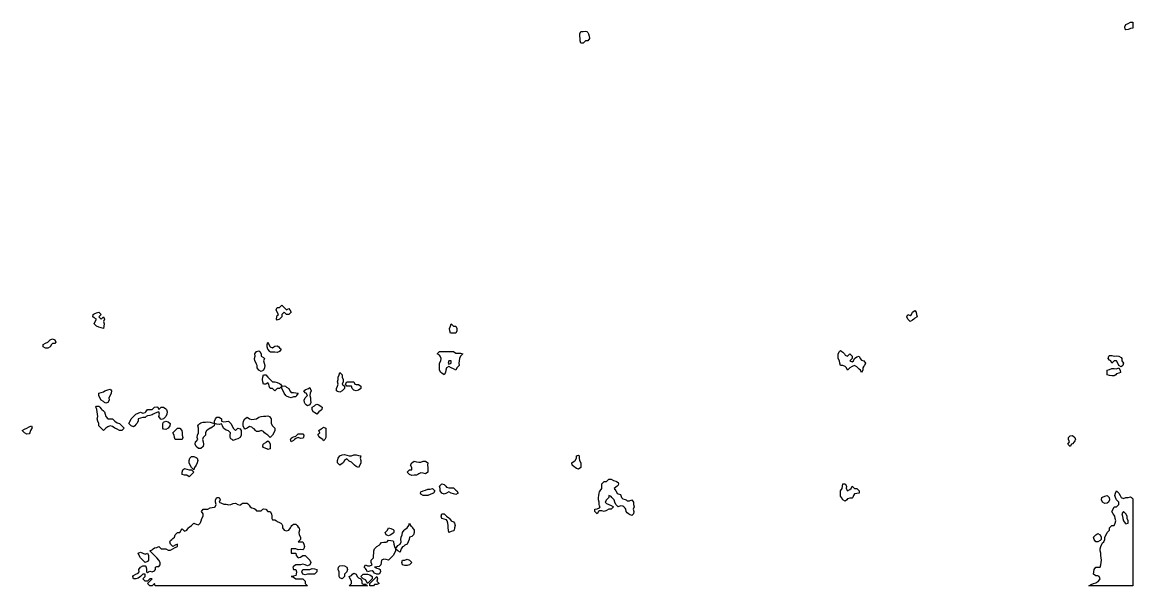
# Model space of a CAD drawing. Header units: metres. Extents: x 0 to 254, y 0 to 254.
# Drawn here: x 10.2 to 254, y 0 to 123.7 of the extents above; entities that cross this region are included whole.
import ezdxf

# ---------------------------------------------------------------- set-up
doc = ezdxf.new("R2010")
doc.units = ezdxf.units.M
doc.layers.add('relief', color=7, linetype='Continuous')

msp = doc.modelspace()

# ---------------------------------------------------------------- linework, layer by layer
at = {"layer": 'relief'}
for points in [[(254, 122.67), (254, 122.42), (253.49, 122.33), (253.24, 122.16), (252.98, 122.06), (252.47, 122.04), (252.3, 122.16), (252.22, 122.67), (252.47, 123.18), (252.98, 123.44), (253.49, 123.69), (254, 123.69), (254, 123.18), (254, 122.67)], [(134.13, 121.66), (134.38, 121.4), (134.51, 121.15), (134.64, 120.64), (134.72, 120.13), (134.38, 119.62), (133.87, 119.62), (133.36, 119.11), (132.85, 119.11), (132.68, 119.62), (132.68, 120.13), (132.6, 120.64), (132.6, 121.15), (132.85, 121.66), (133.36, 121.66), (133.87, 121.74), (134.13, 121.66)], [(66.68, 61.08), (67.19, 61.59), (67.7, 61.08), (68.21, 60.57), (68.72, 60.83), (68.97, 60.57), (69.23, 60.06), (68.72, 59.56), (68.21, 59.56), (67.7, 60.06), (67.19, 59.56), (67.19, 59.05), (66.68, 58.54), (66.17, 58.28), (66, 58.54), (66.07, 59.05), (66.17, 59.3), (66.43, 59.56), (66.17, 60.06), (65.92, 60.57), (66.17, 61.08), (66.68, 61.08)], [(26.47, 59.89), (26.98, 60.06), (27.49, 59.56), (26.98, 59.05), (27.49, 58.54), (28, 59.05), (28.25, 58.54), (28, 58.03), (28.17, 57.52), (28.1, 57.01), (28, 56.5), (27.49, 56.63), (26.98, 56.76), (26.47, 57.01), (25.96, 57.52), (26.21, 58.03), (26.47, 58.54), (25.96, 58.79), (25.71, 59.05), (25.79, 59.56), (25.96, 59.68), (26.47, 59.89)], [(206.49, 59.56), (206.66, 59.05), (206.15, 58.71), (205.9, 58.54), (205.64, 58.28), (205.13, 58.03), (204.63, 58.54), (204.37, 59.05), (204.63, 59.56), (205.13, 59.3), (205.39, 59.56), (205.64, 60.06), (206.15, 60.4), (206.41, 60.06), (206.49, 59.56)], [(105.62, 55.99), (105.37, 55.48), (104.86, 55.41), (104.35, 55.41), (104.18, 55.48), (104.09, 55.99), (104.01, 56.5), (104.18, 57.01), (104.35, 57.52), (104.86, 57.01), (105.37, 57.01), (105.62, 56.5), (105.62, 55.99)], [(17.31, 53.19), (16.8, 53.19), (16.63, 52.94), (16.29, 52.43), (15.78, 52.17), (15.27, 52.17), (14.76, 52.43), (14.76, 52.94), (15.27, 53.28), (15.78, 53.45), (16.29, 53.96), (16.8, 54.21), (17.31, 53.96), (17.56, 53.45), (17.31, 53.19)], [(61.25, 50.9), (61.59, 51.41), (62.1, 51.58), (62.35, 51.41), (62.61, 50.9), (62.61, 50.39), (63.12, 50.14), (63.37, 49.88), (63.12, 49.37), (63.29, 48.87), (63.46, 48.36), (63.37, 47.85), (63.12, 47.34), (62.61, 47), (62.1, 47.34), (61.76, 47.85), (61.76, 48.36), (61.59, 48.61), (61.51, 48.87), (61.25, 49.37), (61.21, 49.88), (61.34, 50.39), (61.25, 50.9)], [(65.41, 52.43), (65.66, 52.56), (66.17, 52.68), (66.55, 52.43), (66.68, 52.26), (67.02, 51.92), (66.68, 51.41), (66.17, 51.21), (65.66, 51.24), (65.15, 51.24), (64.65, 51.24), (64.52, 51.41), (64.14, 51.92), (63.97, 52.43), (63.97, 52.94), (64.14, 53.45), (64.31, 52.94), (64.65, 52.43), (65.15, 52.26), (65.41, 52.43)], [(101.8, 50.65), (101.29, 50.9), (101.8, 51.41), (102.31, 51.41), (102.82, 51.41), (103.33, 51.41), (103.84, 51.41), (104.35, 51.41), (104.86, 51.41), (105.37, 51.07), (105.88, 51.07), (106.38, 51.07), (106.89, 50.9), (106.38, 50.39), (106.22, 49.88), (106.13, 49.37), (106.05, 48.87), (106.13, 48.36), (105.88, 48.1), (105.62, 47.85), (105.37, 47.34), (104.86, 47.59), (104.35, 47.85), (103.84, 48.1), (103.33, 47.85), (103.16, 47.34), (103.08, 46.83), (102.82, 46.32), (102.31, 46.66), (102.06, 46.83), (101.8, 47.34), (101.8, 47.85), (101.8, 48.36), (101.8, 48.87), (102.06, 49.37), (102.19, 49.88), (101.97, 50.39), (101.8, 50.65)], [(191.14, 47.85), (190.88, 48.1), (190.37, 48.36), (189.86, 48.36), (189.69, 48.87), (189.61, 49.37), (189.35, 49.88), (189.35, 50.39), (189.35, 50.9), (189.61, 51.41), (189.86, 51.67), (190.12, 51.41), (190.37, 51.24), (190.71, 50.9), (190.88, 50.65), (191.39, 50.39), (191.9, 50.9), (192.41, 50.39), (192.41, 49.88), (191.9, 49.37), (192.41, 49.12), (192.66, 49.37), (192.92, 49.88), (193.43, 50.22), (193.94, 50.39), (194.14, 49.88), (194.44, 49.5), (194.95, 49.37), (195.29, 48.87), (195.08, 48.36), (194.95, 48.19), (194.75, 47.85), (194.7, 47.34), (194.44, 46.83), (194.19, 47.34), (193.94, 47.51), (193.6, 47.85), (193.43, 48.02), (192.92, 48.36), (192.41, 48.1), (191.9, 47.85), (191.39, 47.34), (191.14, 47.85)], [(103.67, 48.87), (103.84, 48.61), (104.35, 48.87), (104.35, 49.37), (103.84, 49.37), (103.67, 48.87)], [(248.71, 50.39), (248.91, 50.51), (249.42, 50.54), (249.93, 50.39), (250.44, 50.49), (250.95, 50.39), (251.45, 50.14), (251.56, 49.88), (251.58, 49.37), (251.96, 48.87), (251.79, 48.36), (251.45, 48.02), (250.95, 48.36), (250.69, 48.87), (250.44, 49.37), (249.93, 49.37), (249.42, 48.87), (249.16, 49.37), (248.91, 49.54), (248.57, 49.88), (248.71, 50.39)], [(79.92, 46.83), (80.42, 46.32), (80.42, 45.81), (80.68, 45.3), (80.68, 44.79), (80.42, 44.28), (80.93, 43.78), (80.93, 43.27), (80.42, 42.76), (79.92, 42.5), (79.41, 42.63), (79.15, 42.76), (79.15, 43.27), (79.41, 43.78), (79.58, 44.28), (79.41, 44.79), (79.53, 45.3), (79.53, 45.81), (79.79, 46.32), (79.92, 46.83)], [(250.95, 47.85), (251.2, 47.34), (251.29, 46.83), (250.95, 46.66), (250.44, 46.49), (250.27, 46.32), (249.93, 46.07), (249.42, 46.07), (248.91, 46.15), (248.4, 46.32), (248.4, 46.83), (248.4, 47.34), (248.91, 47.47), (249.42, 47.72), (249.93, 47.72), (250.44, 47.59), (250.95, 47.85)], [(62.95, 45.3), (62.99, 45.81), (63.12, 46.32), (63.63, 46.32), (64.14, 45.81), (64.65, 45.3), (65.15, 44.79), (65.66, 44.79), (66.17, 44.62), (66.68, 44.41), (66.85, 44.28), (67.19, 43.78), (66.68, 43.27), (66.17, 43.27), (65.66, 42.76), (65.15, 43.27), (64.65, 43.27), (64.39, 43.78), (64.31, 44.28), (64.14, 44.54), (63.63, 44.28), (63.12, 44.28), (62.99, 44.79), (62.95, 45.3)], [(82.97, 44.79), (83.22, 44.28), (83.48, 44.16), (83.99, 44.16), (84.5, 43.78), (84.5, 43.27), (83.99, 42.93), (83.48, 42.76), (82.97, 42.93), (82.63, 43.27), (82.46, 43.78), (81.95, 43.78), (81.44, 43.78), (81.19, 44.28), (81.44, 44.79), (81.95, 44.79), (82.46, 44.79), (82.97, 44.79)], [(28.34, 42.76), (28.51, 42.88), (29.01, 43.01), (29.52, 43.14), (29.78, 42.76), (29.73, 42.25), (29.52, 41.74), (29.18, 41.23), (29.27, 40.72), (29.01, 40.21), (28.51, 40.09), (28.25, 40.21), (28, 40.47), (27.49, 40.72), (27.23, 41.23), (26.98, 41.74), (26.98, 42.25), (27.49, 42.42), (28, 42.55), (28.34, 42.76)], [(68.72, 43.27), (68.92, 42.76), (69.23, 42.45), (69.74, 42.42), (70.24, 42.35), (70.75, 42.25), (70.41, 41.74), (70.24, 41.48), (69.74, 41.48), (69.23, 41.23), (68.72, 41.4), (68.21, 41.61), (68.04, 41.74), (67.7, 42.25), (67.5, 42.76), (67.19, 43.27), (67.19, 43.78), (67.7, 43.88), (67.95, 43.78), (68.21, 43.61), (68.72, 43.27)], [(72.28, 42.38), (72.03, 42.76), (72.28, 43.01), (72.79, 43.19), (73.04, 43.27), (73.3, 43.52), (73.4, 43.27), (73.6, 42.76), (73.43, 42.25), (73.3, 41.74), (73.47, 41.23), (73.5, 40.72), (73.55, 40.21), (73.3, 39.7), (72.79, 39.53), (72.54, 39.7), (72.28, 39.96), (72.15, 40.21), (72.11, 40.72), (72.28, 41.23), (72.79, 41.74), (72.54, 42.25), (72.28, 42.38)], [(26.54, 38.69), (26.47, 38.94), (26.38, 39.19), (26.47, 39.45), (26.98, 39.45), (27.23, 39.19), (27.49, 38.86), (27.66, 38.69), (28, 38.43), (28.25, 38.18), (28.4, 37.67), (28.51, 37.16), (29.01, 36.65), (29.52, 36.65), (30.03, 36.65), (30.54, 36.14), (31.05, 35.8), (31.56, 35.63), (32.07, 35.12), (32.58, 34.61), (32.07, 34.1), (31.56, 34.1), (31.05, 34.36), (30.54, 34.61), (30.03, 34.95), (29.52, 35.12), (29.01, 34.87), (28.51, 34.61), (28, 34.1), (27.49, 34.61), (26.98, 35.12), (26.98, 35.63), (26.77, 36.14), (26.67, 36.65), (26.77, 37.16), (26.72, 37.67), (26.64, 38.18), (26.54, 38.69)], [(37.16, 36.9), (36.65, 36.9), (36.14, 36.82), (35.63, 36.65), (35.63, 36.14), (35.38, 35.63), (35.12, 35.38), (34.87, 35.12), (34.61, 34.87), (34.1, 35.12), (33.6, 35.63), (33.85, 36.14), (34.1, 36.65), (34.61, 37.16), (35.12, 37.67), (35.63, 37.92), (36.14, 38.07), (36.65, 37.92), (37.16, 38.01), (37.33, 38.18), (37.67, 38.69), (38.18, 38.69), (38.69, 38.69), (39.19, 39.19), (39.7, 39.3), (39.96, 39.19), (40.21, 38.69), (40.72, 39.19), (41.23, 39.19), (41.74, 38.86), (41.84, 38.69), (42.03, 38.18), (41.94, 37.67), (41.74, 37.16), (41.23, 36.65), (40.72, 36.48), (40.55, 36.65), (40.21, 37.16), (40.29, 37.67), (40.21, 38.18), (39.7, 38.01), (39.19, 37.84), (38.94, 37.67), (38.69, 37.5), (38.18, 37.41), (37.67, 37.33), (37.41, 37.16), (37.16, 36.9)], [(76.01, 39.19), (75.95, 38.69), (75.84, 38.52), (75.33, 38.18), (74.83, 37.67), (74.32, 38.01), (74.06, 38.18), (73.81, 38.69), (73.81, 39.19), (74.32, 39.53), (74.57, 39.7), (74.83, 39.83), (75.33, 39.7), (75.84, 39.36), (76.01, 39.19)], [(54.46, 34.49), (54.4, 34.61), (54.16, 35.12), (53.96, 35.53), (53.45, 35.43), (52.94, 35.5), (52.43, 35.63), (52.43, 36.14), (52.63, 36.65), (52.94, 37.03), (53.45, 37.03), (53.96, 36.65), (53.96, 36.14), (54.46, 36.01), (54.97, 36.04), (55.48, 36.14), (55.99, 35.63), (56.3, 35.12), (56.5, 34.61), (57.01, 34.1), (57.52, 34.61), (58.03, 34.44), (58.28, 34.1), (58.28, 33.6), (58.23, 33.09), (58.03, 32.58), (57.52, 32.24), (57.01, 32.07), (56.5, 31.9), (56.25, 32.07), (55.99, 32.24), (55.85, 32.58), (55.84, 33.09), (55.91, 33.6), (55.48, 34.02), (55.23, 34.1), (54.97, 34.19), (54.46, 34.49)], [(61.08, 34.44), (60.83, 34.61), (60.57, 34.78), (60.06, 34.95), (59.56, 34.61), (59.05, 34.36), (58.88, 34.61), (58.66, 35.12), (58.71, 35.63), (58.79, 36.14), (59.05, 36.65), (59.56, 36.99), (60.06, 36.65), (60.57, 36.48), (61.08, 36.55), (61.59, 36.65), (62.1, 36.99), (62.61, 37.16), (63.12, 37.26), (63.63, 37.24), (64.14, 37.33), (64.48, 37.16), (64.65, 36.9), (64.81, 36.65), (64.81, 36.14), (64.81, 35.63), (65.15, 35.12), (65.66, 34.61), (65.66, 34.1), (65.41, 33.6), (65.15, 33.09), (64.65, 32.58), (64.14, 33.09), (63.63, 33.34), (63.37, 33.6), (63.12, 33.85), (62.61, 34.1), (62.1, 33.85), (61.59, 33.85), (61.42, 34.1), (61.08, 34.44)], [(12.01, 34.1), (11.85, 33.6), (11.71, 33.34), (11.2, 33.26), (10.69, 33.6), (10.18, 34.1), (10.69, 34.36), (11.2, 34.61), (11.71, 34.87), (12.22, 35.12), (12.39, 34.61), (12.22, 34.44), (12.01, 34.1)], [(42.25, 34.61), (41.74, 34.27), (41.23, 34.36), (41.06, 34.61), (41.06, 35.12), (41.06, 35.63), (41.23, 35.89), (41.74, 36.14), (42.25, 36.01), (42.63, 35.63), (42.59, 35.12), (42.25, 34.61)], [(45.3, 33.6), (45.3, 33.09), (45.43, 32.58), (45.3, 32.07), (44.79, 32.07), (44.28, 32.07), (43.78, 32.07), (43.65, 32.58), (43.52, 33.09), (43.27, 33.6), (43.78, 34.1), (44.28, 34.61), (44.79, 34.61), (45.22, 34.1), (45.3, 33.6)], [(48.87, 34.1), (48.87, 34.61), (48.74, 35.12), (48.87, 35.29), (49.21, 35.63), (49.37, 35.8), (49.88, 35.89), (50.39, 35.89), (50.9, 36.01), (51.41, 35.89), (51.92, 35.76), (52.43, 35.63), (52.3, 35.12), (51.92, 34.82), (51.58, 34.61), (51.41, 34.56), (50.9, 34.21), (50.65, 34.1), (50.39, 33.6), (50.39, 33.09), (49.88, 32.58), (49.76, 32.07), (49.88, 31.56), (50.01, 31.05), (49.88, 30.54), (49.37, 30.13), (48.87, 30.16), (48.36, 30.54), (48.15, 31.05), (48.23, 31.56), (48.36, 31.69), (48.74, 32.07), (48.61, 32.58), (48.7, 33.09), (48.87, 33.6), (48.87, 34.1)], [(75.33, 34.1), (75.84, 34.44), (76.1, 34.61), (76.35, 34.78), (76.86, 34.61), (76.86, 34.1), (76.86, 33.6), (76.86, 33.09), (76.86, 32.58), (76.61, 32.07), (76.35, 31.81), (76.18, 32.07), (75.84, 32.32), (75.5, 32.58), (75.33, 32.83), (75.08, 33.09), (75.33, 33.34), (75.5, 33.6), (75.33, 34.1)], [(64.14, 31.81), (64.39, 31.56), (64.65, 31.05), (64.65, 30.54), (64.65, 30.03), (64.14, 29.93), (63.88, 30.03), (63.63, 30.13), (63.12, 30.37), (63.03, 30.54), (63.05, 31.05), (63.12, 31.15), (63.63, 31.46), (63.8, 31.56), (64.14, 31.81)], [(71.77, 33.34), (72.03, 33.09), (71.9, 32.58), (71.77, 32.41), (71.26, 32.32), (70.75, 32.58), (70.24, 32.32), (69.99, 32.07), (69.74, 31.9), (69.23, 31.56), (69.08, 32.07), (69.23, 32.41), (69.48, 32.58), (69.74, 32.7), (70.24, 32.83), (70.5, 33.09), (70.75, 33.34), (71.26, 33.34), (71.77, 33.34)], [(241.27, 31.81), (241.15, 31.56), (240.77, 31.18), (240.51, 31.05), (240.26, 30.54), (239.75, 31.05), (240.09, 31.56), (239.87, 32.07), (239.92, 32.58), (240.26, 32.92), (240.77, 32.98), (241.27, 32.58), (241.4, 32.07), (241.27, 31.81)], [(48.61, 28), (48.74, 27.49), (48.61, 26.98), (48.36, 26.47), (48.02, 25.96), (47.85, 25.45), (47.34, 25.96), (47.08, 26.47), (46.83, 26.98), (46.83, 27.49), (47, 28), (47.34, 28.34), (47.85, 28.38), (48.36, 28.12), (48.61, 28)], [(80.68, 26.98), (80.42, 26.81), (79.92, 26.47), (79.41, 26.98), (79.41, 27.49), (79.58, 28), (79.92, 28.51), (80.42, 28.71), (80.93, 28.81), (81.44, 28.67), (81.95, 28.51), (82.46, 28.51), (82.97, 28.76), (83.48, 28.71), (83.99, 28.63), (84.5, 28.51), (84.37, 28), (84.5, 27.49), (84.5, 26.98), (84.33, 26.47), (83.99, 25.96), (83.48, 26.21), (83.14, 26.47), (82.97, 26.64), (82.63, 26.98), (82.46, 27.15), (81.95, 27.32), (81.78, 27.49), (81.44, 27.83), (80.93, 27.49), (80.68, 26.98)], [(96.71, 27.23), (97.22, 27.15), (97.73, 27.15), (98.24, 27.32), (98.75, 27.32), (99.26, 26.98), (99.13, 26.47), (99.26, 25.96), (99.26, 25.45), (99.26, 24.94), (98.75, 24.56), (98.24, 24.69), (97.73, 24.81), (97.22, 24.56), (97.05, 24.43), (96.71, 24.26), (96.2, 24.26), (95.7, 24.18), (95.19, 24.43), (94.68, 24.94), (95.19, 25.45), (95.7, 25.45), (95.7, 25.96), (95.44, 26.47), (95.7, 26.98), (96.2, 27.32), (96.71, 27.23)], [(131.84, 28.51), (132.34, 28.67), (132.42, 28.51), (132.45, 28), (132.51, 27.49), (132.85, 26.98), (132.85, 26.47), (132.85, 25.96), (132.34, 25.62), (131.84, 25.71), (131.58, 25.96), (131.33, 26.09), (130.94, 26.47), (130.82, 26.98), (131.33, 27.32), (131.58, 27.49), (131.84, 28), (131.84, 28.51)], [(47.34, 24.43), (46.83, 23.92), (46.32, 24.26), (45.81, 24.26), (45.3, 24.43), (45.3, 24.94), (45.47, 25.45), (45.81, 25.71), (46.32, 25.62), (46.83, 25.45), (47.34, 25.45), (47.85, 24.94), (47.34, 24.43)], [(103.84, 21.51), (104.35, 21.51), (104.86, 21.51), (104.98, 21.38), (105.37, 21), (105.62, 20.87), (105.88, 20.36), (105.37, 20.06), (104.86, 20.16), (104.35, 20.36), (103.84, 20.62), (103.33, 20.36), (102.82, 20.11), (102.31, 20.36), (101.97, 20.87), (101.93, 21.38), (101.8, 21.89), (102.31, 22.4), (102.82, 22.23), (103.16, 21.89), (103.33, 21.63), (103.84, 21.51)], [(141, 17.31), (140.49, 17.82), (140.32, 18.32), (140.15, 18.83), (139.98, 19), (139.64, 19.34), (139.47, 19.6), (138.96, 19.85), (138.96, 19.34), (138.45, 18.83), (138.2, 18.32), (138.45, 18.07), (138.96, 17.82), (139.47, 17.65), (139.98, 17.31), (139.47, 16.8), (138.96, 16.8), (138.45, 16.54), (137.94, 16.29), (137.43, 16.46), (136.93, 16.46), (136.67, 16.29), (136.42, 15.78), (135.91, 16.29), (135.91, 16.8), (136.42, 16.9), (136.93, 17.14), (137.1, 17.31), (136.93, 17.56), (136.82, 17.82), (136.82, 18.32), (136.67, 18.83), (136.67, 19.34), (136.76, 19.85), (136.87, 20.36), (136.93, 20.62), (137.05, 20.87), (137.43, 21.38), (137.43, 21.89), (137.43, 22.4), (137.94, 22.91), (138.45, 22.91), (138.96, 23.41), (139.47, 23.41), (139.98, 23.1), (140.49, 22.99), (140.66, 22.91), (141, 22.65), (141.11, 22.4), (141, 22.06), (140.83, 21.89), (140.49, 21.63), (140.15, 21.38), (140.49, 20.87), (140.83, 20.36), (141, 20.19), (141.51, 20.02), (141.61, 19.85), (141.76, 19.34), (142.02, 19.12), (142.53, 18.92), (142.78, 18.83), (143.03, 18.63), (143.54, 18.66), (144.05, 18.83), (144.39, 18.32), (144.39, 17.82), (144.56, 17.31), (144.31, 16.8), (144.43, 16.29), (144.39, 15.78), (144.05, 15.44), (143.54, 15.61), (143.29, 15.78), (143.03, 16.03), (142.78, 16.29), (142.69, 16.8), (142.53, 17.05), (142.27, 17.31), (142.02, 17.48), (141.51, 17.56), (141, 17.31)], [(190.37, 22.4), (190.88, 22.4), (191.14, 21.89), (191.05, 21.38), (191.39, 20.87), (191.9, 21.12), (192.15, 21.38), (192.41, 21.89), (192.92, 21.38), (193.43, 21.38), (193.94, 20.87), (193.94, 20.36), (193.43, 20.26), (192.92, 20.16), (192.66, 19.85), (192.51, 19.34), (192.41, 19.22), (191.9, 19.22), (191.39, 19.09), (191.19, 18.83), (190.88, 18.58), (190.37, 18.83), (190.07, 19.34), (189.86, 19.68), (189.8, 19.85), (189.86, 20.36), (189.86, 20.87), (190.2, 21.38), (190.29, 21.89), (190.37, 22.4)], [(99.77, 21.21), (100.28, 21.38), (100.79, 20.87), (100.45, 20.36), (100.28, 20.26), (99.77, 20.02), (99.26, 19.85), (98.75, 19.85), (98.24, 19.85), (97.73, 20.11), (97.63, 20.36), (97.73, 20.62), (98.24, 20.87), (98.75, 21), (99.26, 21.21), (99.77, 21.21)], [(246.62, 2.04), (246.36, 2.16), (245.86, 2.16), (245.35, 2.55), (245.45, 3.05), (245.55, 3.56), (245.86, 4.07), (246.36, 4.07), (246.87, 4.07), (247.02, 4.58), (247.09, 5.09), (247.16, 5.6), (247.04, 6.11), (246.98, 6.62), (246.98, 7.13), (246.87, 7.64), (246.87, 8.14), (247, 8.65), (247.21, 9.16), (247.38, 9.42), (247.64, 9.67), (247.89, 10.18), (247.89, 10.69), (248.15, 11.2), (248.4, 11.71), (248.91, 12.22), (248.91, 12.73), (249.42, 13.23), (249.93, 13.23), (250.1, 13.74), (250.27, 14.25), (250.1, 14.76), (250.06, 15.27), (249.93, 15.53), (249.67, 15.78), (249.42, 16.29), (249.67, 16.8), (249.93, 17.31), (250.44, 17.31), (250.95, 17.82), (250.95, 18.32), (250.44, 18.83), (250.23, 19.34), (250.06, 19.85), (250.18, 20.36), (250.44, 20.87), (250.95, 20.36), (251.2, 19.85), (251.45, 19.34), (251.96, 19.17), (252.47, 19.34), (252.98, 19.34), (253.49, 19.51), (253.75, 19.34), (254, 19.09), (254, 18.83), (254, 18.32), (254, 17.82), (254, 17.31), (254, 16.8), (254, 16.29), (254, 15.78), (254, 15.27), (254, 14.76), (254, 14.25), (254, 13.74), (254, 13.23), (254, 12.73), (254, 12.22), (254, 11.71), (254, 11.2), (254, 10.69), (254, 10.18), (254, 9.67), (254, 9.16), (254, 8.65), (254, 8.14), (254, 7.64), (254, 7.13), (254, 6.62), (254, 6.11), (254, 5.6), (254, 5.09), (254, 4.58), (254, 4.07), (254, 3.56), (254, 3.05), (254, 2.55), (254, 2.04), (254, 1.53), (254, 1.02), (254, 0.51), (254, 0), (253.49, 0), (252.98, 0), (252.47, 0), (251.96, 0), (251.45, 0), (250.95, 0), (250.44, 0), (249.93, 0), (249.42, 0), (248.91, 0), (248.4, 0), (247.89, 0), (247.38, 0), (246.87, 0), (246.36, 0), (245.86, 0), (245.35, 0), (244.84, 0), (244.33, 0), (244.84, 0.25), (245.35, 0.51), (245.86, 0.68), (246.36, 0.93), (246.45, 1.02), (246.87, 1.53), (246.62, 2.04)], [(248.66, 18.32), (248.4, 18.15), (247.89, 18.07), (247.38, 18.32), (247.13, 18.83), (247.21, 19.34), (247.38, 19.44), (247.89, 19.68), (248.4, 19.85), (248.81, 19.34), (248.91, 18.83), (248.66, 18.32)], [(37.16, 2.55), (36.65, 2.55), (36.14, 2.04), (35.63, 1.7), (35.12, 1.53), (34.61, 1.53), (34.44, 2.04), (34.61, 2.29), (35.12, 2.55), (35.63, 2.8), (35.89, 3.05), (35.8, 3.56), (36.14, 4.07), (36.65, 4.41), (37.16, 4.41), (37.41, 4.07), (37.46, 3.56), (37.5, 3.05), (37.67, 2.88), (37.92, 3.05), (38.18, 3.18), (38.69, 3.05), (39.19, 3.31), (39.45, 3.56), (39.45, 4.07), (39.7, 4.24), (40.21, 4.24), (40.47, 4.58), (40.47, 5.09), (40.21, 5.6), (39.7, 6.11), (39.19, 6.62), (38.69, 7.13), (38.18, 7.64), (38.69, 7.89), (38.94, 8.14), (39.19, 8.31), (39.7, 8.4), (40.21, 8.65), (40.72, 8.14), (41.23, 8.14), (41.74, 8.14), (42.25, 7.8), (42.76, 7.8), (43.27, 8.14), (43.78, 8.4), (44.28, 8.65), (44.28, 9.16), (43.78, 8.91), (43.27, 8.65), (42.76, 9.16), (42.59, 9.67), (42.76, 9.93), (43.01, 10.18), (43.27, 10.35), (43.61, 10.69), (43.78, 11.2), (44.28, 11.71), (44.79, 11.71), (45.05, 12.22), (45.3, 12.47), (45.56, 12.22), (45.81, 11.96), (46.32, 12.22), (46.66, 12.73), (46.83, 12.9), (47.34, 13.23), (47.85, 13.74), (48.36, 13.49), (48.87, 13.36), (49.25, 13.74), (49.37, 14), (49.45, 14.25), (49.59, 14.76), (49.88, 15.27), (49.88, 15.78), (49.54, 16.29), (49.88, 16.8), (50.39, 16.8), (50.9, 16.8), (51.41, 17.1), (51.92, 17.15), (52.43, 17.22), (52.57, 17.31), (52.73, 17.82), (52.6, 18.32), (52.6, 18.83), (52.94, 19.34), (53.45, 19.34), (53.62, 18.83), (53.45, 18.32), (53.96, 18.12), (54.46, 17.94), (54.97, 17.89), (55.23, 17.82), (55.48, 17.74), (55.99, 17.82), (56.5, 18.07), (57.01, 18.12), (57.52, 17.82), (58.03, 17.71), (58.16, 17.82), (58.54, 18.12), (59.05, 18.12), (59.56, 18.12), (59.94, 17.82), (60.06, 17.56), (60.19, 17.31), (60.57, 17.12), (61.08, 16.94), (61.34, 16.8), (61.59, 16.46), (62.1, 16.42), (62.61, 16.46), (63.02, 16.8), (63.12, 16.87), (63.63, 16.8), (64.14, 16.29), (64.65, 16.29), (64.9, 15.78), (64.98, 15.27), (64.98, 14.76), (65.15, 14.51), (65.66, 14.46), (66, 14.25), (66.17, 14.13), (66.68, 13.87), (66.94, 13.74), (67.19, 13.49), (67.29, 13.23), (67.32, 12.73), (67.7, 12.22), (68.21, 12.09), (68.72, 12.22), (69.1, 12.73), (69.23, 12.98), (69.4, 13.23), (69.74, 13.49), (70.24, 13.54), (70.55, 13.23), (70.75, 12.9), (71.01, 12.73), (71.09, 12.22), (70.92, 11.71), (71.01, 11.2), (71.26, 10.69), (71.26, 10.18), (70.75, 9.67), (71.26, 9.67), (71.77, 9.67), (72.03, 9.16), (72.15, 8.65), (72.03, 8.14), (71.77, 7.89), (71.26, 7.97), (70.75, 7.89), (70.24, 8.14), (69.74, 8.14), (69.23, 8.14), (69.23, 7.64), (69.23, 7.13), (69.74, 7.13), (70.24, 7.13), (70.35, 6.62), (70.75, 6.11), (71.26, 6.31), (71.77, 6.62), (72.28, 6.62), (72.79, 6.11), (73.3, 5.6), (73.55, 5.09), (73.3, 4.58), (72.79, 4.41), (72.28, 4.58), (71.77, 4.71), (71.26, 4.58), (70.75, 4.58), (70.24, 4.58), (69.74, 4.2), (69.57, 4.07), (69.74, 3.56), (70.24, 3.56), (70.37, 3.05), (70.33, 2.55), (70.24, 2.29), (69.74, 2.14), (69.23, 2.04), (69.74, 1.87), (70.24, 1.53), (70.75, 1.53), (71.26, 1.53), (71.77, 1.53), (72.28, 1.02), (72.28, 0.51), (72.79, 0), (72.28, 0), (71.77, 0), (71.26, 0), (70.75, 0), (70.24, 0), (69.74, 0), (69.23, 0), (68.72, 0), (68.21, 0), (67.7, 0), (67.19, 0), (66.68, 0), (66.17, 0), (65.66, 0), (65.15, 0), (64.65, 0), (64.14, 0), (63.63, 0), (63.12, 0), (62.61, 0), (62.1, 0), (61.59, 0), (61.08, 0), (60.57, 0), (60.06, 0), (59.56, 0), (59.05, 0), (58.54, 0), (58.03, 0), (57.52, 0), (57.01, 0), (56.5, 0), (55.99, 0), (55.48, 0), (54.97, 0), (54.46, 0), (53.96, 0), (53.45, 0), (52.94, 0), (52.43, 0), (51.92, 0), (51.41, 0), (50.9, 0), (50.39, 0), (49.88, 0), (49.37, 0), (48.87, 0), (48.36, 0), (47.85, 0), (47.34, 0), (46.83, 0), (46.32, 0), (45.81, 0), (45.3, 0), (44.79, 0), (44.28, 0), (43.78, 0), (43.27, 0), (42.76, 0), (42.25, 0), (41.74, 0), (41.23, 0), (40.72, 0), (40.21, 0), (39.7, 0), (39.36, 0), (39.19, 0.51), (38.69, 0), (38.18, 0), (37.67, 0.51), (38.18, 1.02), (38.69, 1.53), (38.18, 1.53), (37.67, 1.02), (37.16, 1.02), (36.65, 1.53), (37.16, 2.04), (37.16, 2.55)], [(102.31, 14.76), (102.19, 15.27), (102.31, 15.78), (102.82, 15.78), (103.33, 15.27), (103.84, 14.93), (104.01, 14.76), (104.35, 14.25), (104.86, 14), (105.11, 13.74), (105.26, 13.23), (105.06, 12.73), (104.98, 12.22), (104.86, 12.05), (104.35, 11.88), (103.84, 11.71), (103.77, 12.22), (103.71, 12.73), (103.67, 13.23), (103.62, 13.74), (103.5, 14.25), (103.33, 14.51), (102.82, 14.59), (102.31, 14.76)], [(251.71, 15.27), (251.79, 14.76), (251.96, 14.25), (252.3, 13.74), (252.47, 13.62), (252.98, 13.74), (252.98, 14.25), (252.73, 14.76), (252.73, 15.27), (252.47, 15.78), (251.96, 16.29), (251.62, 15.78), (251.71, 15.27)], [(91.75, 11.71), (91.62, 11.54), (91.11, 11.2), (90.61, 10.94), (90.1, 11.2), (89.84, 11.71), (90.1, 11.88), (90.35, 12.22), (90.61, 12.73), (91.11, 12.56), (91.62, 12.34), (91.75, 12.22), (91.75, 11.71)], [(93.4, 10.69), (93.59, 11.2), (93.66, 11.71), (94.04, 12.22), (94.17, 12.32), (94.68, 12.73), (95.08, 13.23), (95.19, 13.74), (95.44, 13.23), (95.7, 12.98), (95.87, 12.73), (96.2, 12.22), (96.2, 11.71), (96.08, 11.2), (95.7, 10.82), (95.19, 10.69), (95.11, 10.18), (94.93, 9.67), (94.68, 9.16), (94.17, 8.91), (93.91, 8.65), (93.66, 8.53), (93.4, 8.14), (93.25, 7.64), (93.15, 7.38), (92.64, 7.64), (92.13, 8.14), (92.47, 8.65), (92.64, 8.82), (93.15, 9.16), (93.35, 9.67), (93.32, 10.18), (93.4, 10.69)], [(86.02, 4.41), (86.53, 4.41), (87.04, 4.58), (86.79, 5.09), (86.79, 5.6), (87.04, 5.85), (87.3, 6.11), (87.3, 6.62), (87.38, 7.13), (87.38, 7.64), (87.55, 8.14), (88.06, 8.65), (88.57, 8.91), (88.74, 9.16), (89.08, 9.5), (89.59, 9.54), (90.1, 9.54), (90.27, 9.67), (90.61, 10.01), (91.11, 9.93), (91.62, 9.84), (91.73, 9.67), (91.79, 9.16), (91.93, 8.65), (92.13, 8.14), (92.13, 7.64), (91.88, 7.13), (91.62, 6.62), (91.11, 6.11), (90.61, 5.6), (90.1, 5.8), (89.59, 5.85), (89.08, 5.6), (89.01, 5.09), (88.93, 4.58), (88.57, 4.22), (88.06, 4.17), (87.55, 4.07), (88.06, 3.9), (88.57, 3.73), (88.74, 3.56), (88.82, 3.05), (88.57, 2.55), (88.06, 2.55), (87.55, 2.8), (87.3, 3.05), (87.04, 3.31), (86.53, 3.22), (86.02, 3.05), (85.68, 3.56), (85.52, 3.82), (85.26, 4.07), (85.52, 4.58), (86.02, 4.41)], [(246.36, 9.67), (245.86, 9.67), (245.52, 10.18), (245.35, 10.69), (245.86, 11.2), (246.36, 11.45), (246.87, 11.2), (247.04, 10.69), (247.04, 10.18), (246.87, 9.93), (246.36, 9.67)], [(37.67, 7.13), (37.92, 6.62), (37.92, 6.11), (37.92, 5.6), (37.67, 5.34), (37.16, 5.09), (36.65, 5.6), (36.14, 6.11), (35.89, 6.62), (35.63, 7.13), (36.14, 7.38), (36.65, 7.13), (37.16, 6.96), (37.67, 7.13)], [(94.68, 4.48), (94.17, 4.48), (93.66, 4.58), (93.49, 5.09), (93.66, 5.6), (94.17, 5.6), (94.68, 5.85), (95.19, 5.6), (95.7, 5.09), (95.19, 4.58), (94.68, 4.48)], [(74.83, 3.56), (74.83, 3.05), (74.32, 2.55), (73.81, 2.55), (73.3, 2.55), (72.79, 2.55), (72.28, 2.38), (71.77, 2.55), (71.6, 3.05), (71.77, 3.56), (72.28, 3.56), (72.79, 3.56), (73.3, 3.56), (73.81, 3.82), (74.32, 3.73), (74.83, 3.56)], [(81.44, 4.07), (81.61, 3.56), (81.44, 3.05), (80.93, 2.55), (80.93, 2.04), (80.42, 1.53), (79.92, 1.78), (79.79, 2.04), (79.79, 2.55), (79.75, 3.05), (79.58, 3.56), (79.61, 4.07), (79.92, 4.38), (80.42, 4.45), (80.93, 4.39), (81.44, 4.07)], [(83.48, 2.55), (83.73, 2.04), (83.99, 1.78), (84.5, 1.53), (84.75, 1.02), (84.75, 0.51), (85.01, 0.34), (85.52, 0.34), (86.02, 0), (85.52, 0), (85.01, 0), (84.5, 0), (83.99, 0), (83.48, 0), (82.97, 0), (82.46, 0), (81.95, 0), (82.46, 0.51), (82.46, 1.02), (82.21, 1.53), (81.95, 2.04), (82.46, 2.29), (82.72, 2.55), (82.97, 2.8), (83.48, 2.55)], [(86.53, 2.38), (87.04, 2.04), (87.04, 1.53), (86.53, 1.02), (86.02, 0.51), (85.77, 1.02), (85.52, 1.27), (85.01, 1.53), (84.5, 2.04), (85.01, 2.55), (85.52, 2.55), (86.02, 2.55), (86.53, 2.38)], [(88.06, 0.25), (87.55, 0.25), (87.3, 0), (87.04, 0), (86.53, 0), (86.53, 0.51), (87.04, 1.02), (87.55, 1.53), (88.06, 2.04), (88.19, 1.53), (88.06, 1.02), (88.57, 0.51), (88.06, 0.25)]]:
    msp.add_lwpolyline(points, close=True, dxfattribs=at)

doc.saveas('drawing.dxf')
